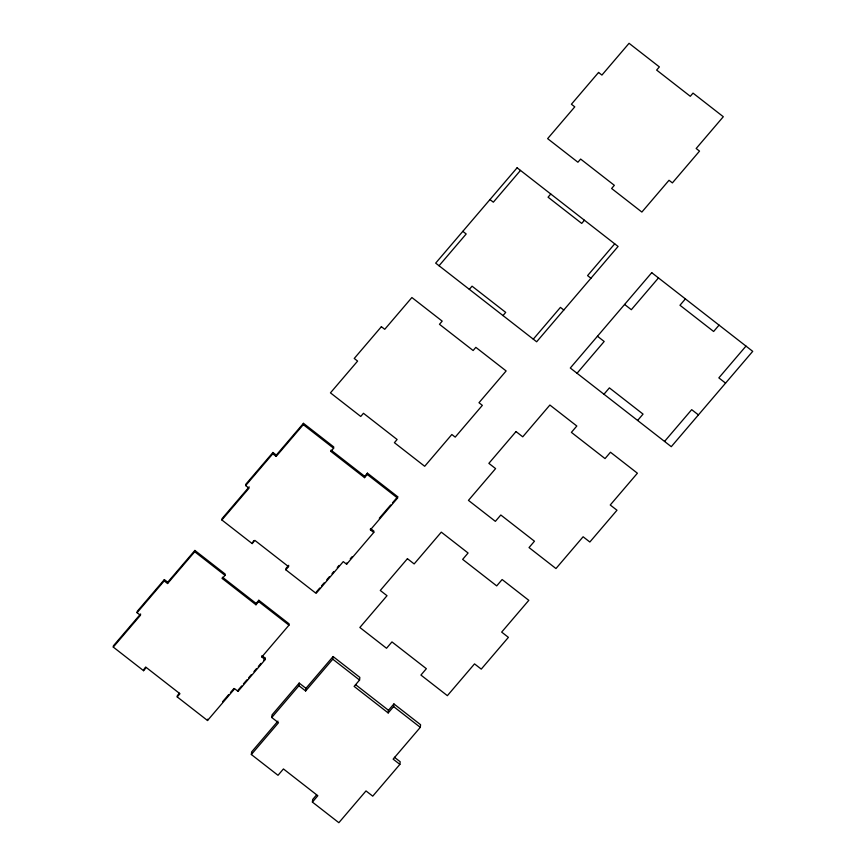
<?xml version="1.0" encoding="UTF-8"?>
<svg xmlns="http://www.w3.org/2000/svg" width="866" height="866" viewBox="0 0 866 866"><rect width="100%" height="100%" fill="white"/><g stroke="black" fill="none" stroke-linecap="round" stroke-linejoin="round"><path stroke-width="1.3" d="M113.284 647.086L113.435 645.765L140.584 613.994L140.433 615.315L113.284 647.086L143.572 670.695L146.289 667.513L179.944 693.731L177.227 696.913L207.526 720.512L234.675 688.73L238.031 691.36L265.18 659.578L265.332 658.257L261.965 655.638L261.813 656.958L265.18 659.578M140.433 615.315L137.066 612.695L137.218 611.374L164.356 579.592L167.723 582.212L167.571 583.532L164.204 580.913L164.356 579.592M143.572 670.695L143.724 669.375M177.227 696.913L177.378 695.593L179.414 693.211M167.571 583.532L194.72 551.75L194.872 550.43L225.16 574.039L225.008 575.36L222.302 578.531L255.957 604.76L258.674 601.578L258.826 600.257L289.114 623.856L288.963 625.176L261.813 656.958M373.766 532.46L370.399 529.84L370.551 528.52L373.917 531.139L373.766 532.46L346.627 564.242L343.261 561.623L316.112 593.394L285.812 569.796L288.53 566.624L254.875 540.395L252.158 543.577L221.869 519.979L222.021 518.658L249.17 486.876M222.302 578.531L222.454 577.211L256.109 603.429L255.957 604.76M207.526 720.512L207.678 719.191M221.869 519.979L249.018 488.197L245.652 485.577L245.803 484.256L272.942 452.474L276.308 455.094L276.157 456.425L272.801 453.795L272.942 452.474M252.158 543.577L253.673 540.665M238.031 691.36L238.182 690.04L241.69 685.937M394.409 757.252L400.179 761.744L399.875 764.386L372.737 796.168L366.004 790.918L338.855 822.7L312.399 802.089L317.833 795.735L283.442 768.943L278.008 775.297L251.346 754.524L251.649 751.883L277.921 721.129M285.812 569.796L285.964 568.475L287.999 566.093M276.157 456.425L303.306 424.643L303.457 423.322L333.746 446.921L333.605 448.242L330.888 451.424L364.543 477.642L367.26 474.46L367.411 473.139L397.7 496.738L397.548 498.058L370.399 529.84M288.53 566.624L288.681 565.303M251.346 754.524L278.495 722.742L271.762 717.503L272.065 714.861L299.203 683.079L305.936 688.318L305.633 690.971L298.911 685.72L299.203 683.079M330.888 451.424L331.039 450.093L364.694 476.322L364.543 477.642M312.399 802.089L312.702 799.448L316.577 794.912M305.633 690.971L332.782 659.188L333.085 656.547L359.855 677.407L359.563 680.048L354.129 686.402L388.185 712.935L393.608 706.58L393.911 703.928L420.595 724.723L420.291 727.364L393.142 759.146L399.875 764.386M346.627 564.242L346.768 562.922M388.185 712.935L388.477 710.293L393.911 703.928M137.066 612.695L164.204 580.913M245.652 485.577L272.801 453.795M167.723 582.212L194.872 550.43M276.308 455.094L303.457 423.322M439.04 265.754L466.189 233.972L462.823 231.352M520.477 170.418L493.339 202.189L489.972 199.57M144.406 668.574L145.759 666.982M469.329 289.352L472.046 286.17L505.701 312.388L502.994 315.57M550.776 194.016L548.059 197.188L581.714 223.417L584.431 220.235M256.109 603.429L258.826 600.257M364.694 476.322L367.411 473.139M222.562 701.763L228.689 694.586M230.443 692.54L233.95 688.438M316.263 592.073L319.76 587.982M321.513 585.925L324.144 582.85M326.763 579.776L329.394 576.702M332.024 573.628L333.778 571.571M337.275 567.479L339.028 565.422M379.308 518.269L390.696 504.943M392.45 502.897L397.7 496.738M533.283 339.169L560.432 307.387L563.798 310.017M614.719 243.833L587.57 275.615L590.937 278.235M243.443 683.88L246.94 679.788M248.694 677.732L251.324 674.657M253.944 671.583L256.574 668.509M258.328 666.452L260.958 663.378M263.578 660.303L265.332 658.257M350.275 558.819L352.029 556.773M271.762 717.503L298.911 685.72M305.936 688.318L333.085 656.547M577.037 373.257L604.187 341.485L597.453 336.235M658.474 277.921L631.325 309.703L624.602 304.453M603.959 394.236L609.393 387.881L643.048 414.1L637.625 420.454M685.407 298.9L679.972 305.254L713.627 331.483L719.061 325.118M664.547 441.433L691.696 409.661L698.429 414.901M745.983 346.097L718.845 377.879L725.567 383.118M303.306 424.643L333.605 448.242M367.26 474.46L397.548 498.058M194.72 551.75L225.008 575.36M258.674 601.578L288.963 625.176M332.782 659.188L359.563 680.048M393.608 706.58L420.291 727.364M355.493 684.584L388.477 710.293M381.386 326.688L354.237 358.459L357.604 361.09L330.455 392.861L360.743 416.459L363.46 413.288L397.115 439.506L394.409 442.688L424.697 466.287L451.846 434.505L455.213 437.124L482.351 405.353L478.985 402.722L506.134 370.951L475.845 347.353L473.128 350.524L439.473 324.306L442.19 321.124L411.891 297.525L384.742 329.307L381.386 326.688M517.11 167.787L435.674 263.123L536.649 341.789L618.086 246.453L517.11 167.787M598.558 72.452L571.408 104.234L574.775 106.854L547.626 138.636L577.914 162.234L580.631 159.063L614.34 185.313L611.623 188.496L641.868 212.062L669.017 180.28L672.384 182.899L699.522 151.117L696.167 148.497L723.305 116.726L693.017 93.117L690.299 96.299L656.644 70.081L659.362 66.898L629.062 43.3L601.924 75.082L598.558 72.452M407.431 558.689L380.282 590.46L387.015 595.711L359.866 627.482L386.528 648.266L391.962 641.912L426.353 668.693L420.919 675.058L447.376 695.669L474.525 663.886L481.258 669.126L508.396 637.354L501.663 632.104L528.812 600.333L502.128 579.538L496.705 585.892L462.65 559.371L468.084 553.006L441.303 532.146L414.154 563.928L407.431 558.689M516.017 431.571L488.868 463.353L495.601 468.593L468.452 500.375L495.374 521.354L500.808 514.999L534.463 541.218L529.039 547.572L555.961 568.551L583.11 536.768L589.843 542.019L616.982 510.236L610.249 504.997L637.398 473.215L610.476 452.236L605.042 458.59L571.387 432.372L576.821 426.018L549.888 405.039L522.739 436.821L516.017 431.571M651.741 272.682L570.304 368.018L671.28 446.683L752.716 351.347L651.741 272.682"/></g></svg>
